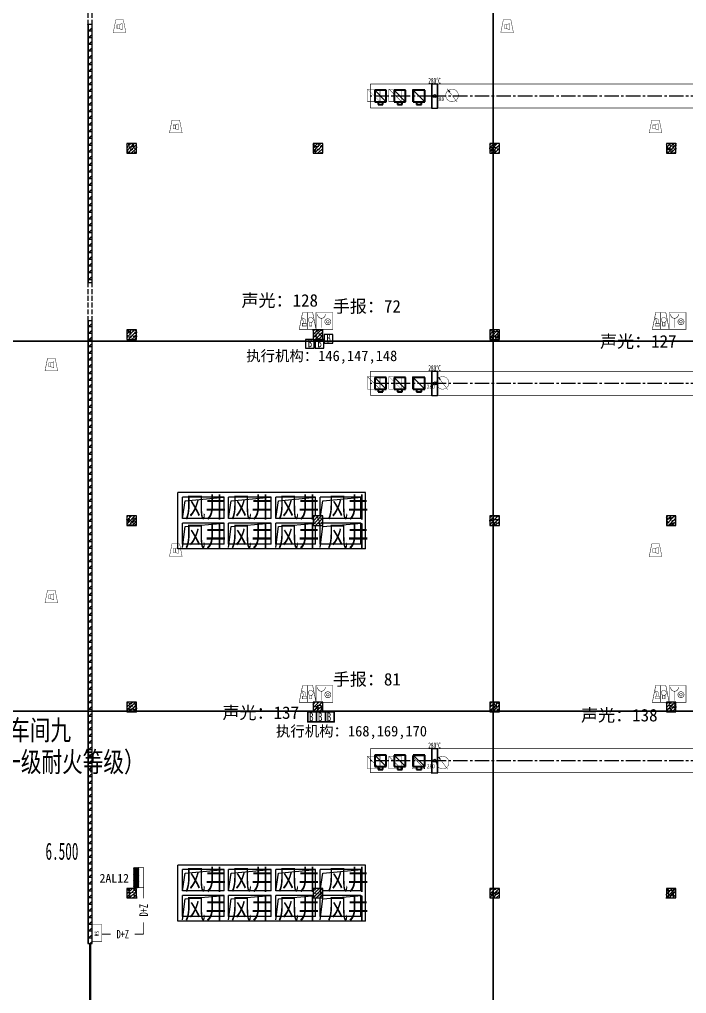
# Model space of a CAD drawing. Header units: millimetres. Extents: x -633009578 to 5705885, y -633235091 to 2571734.
# Drawn here: x 3605976 to 3640719, y 1928770 to 1979518 of the extents above; entities that cross this region are included whole.
import ezdxf
from ezdxf.enums import TextEntityAlignment as Align

# ---------------------------------------------------------------- set-up
doc = ezdxf.new("R2010")
doc.units = ezdxf.units.MM
doc.header["$LTSCALE"] = 1000
doc.header["$MEASUREMENT"] = 0
doc.linetypes.add('CENTER2', pattern=[1.125, 0.75, -0.125, 0.125, -0.125])
doc.linetypes.add('DASH', pattern=[0.35, 0.25, -0.1])
doc.layers.get('0').update_dxf_attribs({"color": 9})
for name, color, linetype in [('000000000000电气', 7, 'Continuous'), ('A-COLUM(柱)', 255, 'Continuous'), ('A-DOOR(门）', 4, 'Continuous'), ('A-HATH(填充)', 8, 'Continuous'), ('A-OTHER(其它)', 192, 'Continuous'), ('A-TEXT(房间)', 243, 'Continuous'), ('A-WALL(墙)', 255, 'Continuous'), ('A-WINDOW（窗）', 4, 'Continuous'), ('DUCT-排烟中心线', 5, 'CENTER2'), ('DUCT-排烟法兰', 4, 'Continuous'), ('DUCT-排烟管', 2, 'Continuous'), ('DUCT-排烟管端线', 4, 'Continuous'), ('DUCT-排烟阀门', 7, 'Continuous'), ('DUCT-排风风口', 7, 'Continuous'), ('HVAC-water Dim-SF', 241, 'Continuous'), ('PUB_TEXT', 7, 'Continuous'), ('电-强电平面-标注', 3, 'Continuous'), ('设备-消防', 3, 'Continuous'), ('设备-照明', 3, 'Continuous'), ('设备-箱柜', 3, 'Continuous')]:
    doc.layers.add(name, color=color, linetype=linetype)
doc.styles.add('_TCH', font='simhei.ttf', dxfattribs={"width": 0.75, "bigfont": 'hztxt.shx'})
doc.styles.add('_TCH_DIM', font='simhei.ttf', dxfattribs={"width": 0.8, "bigfont": 'hztxt.shx'})
doc.styles.add('_THVAC_DIM', font='simhei.ttf', dxfattribs={"width": 0.8, "height": 3.5, "bigfont": 'HZTXT'})
doc.styles.add('ELEC-DIM', font='simhei.ttf')
doc.styles.add('IDQSTYLE', font='simhei.ttf', dxfattribs={"width": 0.707, "bigfont": 'hztxt.shx'})
doc.styles.add('SF', font='simhei.ttf', dxfattribs={"width": 0.75, "bigfont": '@@@hztxt.shx'})
doc.styles.get("Standard").update_dxf_attribs({"font": 'simhei.ttf', "bigfont": 'hztxt.shx'})
doc.styles.add('宋体', font='simhei.ttf')
pattern_1 = [(0, (1102221.475196039, 677977.5160347573), (0, 350), []), (37.875, (1102621.475196039, 677977.5160347573), (-169.61527734408, 218.0766567528281), []), (90, (1102621.475196039, 677977.5160347573), (-450, 2.755455298081545e-14), [])]

# ---------------------------------------------------------------- blocks, each defined once
blk = doc.blocks.new('HC001303')
at = {"color": 0, "linetype": 'Continuous'}
blk.add_line((1.147673841419251, 1.538953517481514), (1.735401947549264, 2.599742189978989), dxfattribs=at)
at = {"color": 0, "linetype": 'Continuous', "const_width": 0.2}
blk.add_lwpolyline([(2.673745217742495e-14, -3.125, 0.1989123673796571), (2.209708691207992, -2.209708691207937, 0.1989123673796571), (3.125000000000028, -4.323120637516818e-16, 0.1989123673796568), (2.209708691207993, 2.209708691207993, 0.1989123673796569), (2.841876514387939e-14, 3.125, 0.1989123673796569), (-2.209708691207936, 2.209708691207994, 0.1989123673796568), (-3.124999999999972, 2.10353517373855e-15, 0.1989123673796572), (-2.209708691207937, -2.209708691207936, 0.1989123673796571)], format="xyb", close=True, dxfattribs=at)
blk.add_lwpolyline([(-2.500110713345594, -3.281016827298258), (2.47847216535268, 3.297393019579605)], dxfattribs=at)
at = {"color": 0, "style": 'IDQSTYLE', "width": 0.7}
for tag, p in [('280', (4.109408226946883, -2.854615367737885)), ('PSFHATT', (5.125000010000028, -3.281016827298258))]:
    blk.add_attdef(tag, p, '', height=2, dxfattribs=at)
blk = doc.blocks.new('HC001298')
at = {"color": 0, "linetype": 'Continuous', "const_width": 0.2}
blk.add_lwpolyline([(-3.125, 3.125), (3.125, 3.125), (3.125, -3.125), (-3.125, -3.125)], close=True, dxfattribs=at)
blk.add_lwpolyline([(-3.125, -3.125), (3.125, 3.125)], dxfattribs=at)
at = {"color": 0, "style": 'IDQSTYLE', "width": 0.7}
blk.add_attdef('PSFHATT', (5.125, -3.125), '', height=2.5, dxfattribs=at)
blk = doc.blocks.new('HC001213')
at = {"color": 0, "linetype": 'Continuous', "const_width": 0.2}
blk.add_lwpolyline([(-1.875, 3.125), (1.875, 3.125), (3.125, -3.125), (-3.125, -3.125)], close=True, dxfattribs=at)
for points in [[(-1.293653517016746, 0.7382802506738564), (-0.243653517016746, 0.7382802506738564), (-0.243653517016746, -1.136719749326144), (-1.293653517016746, -1.136719749326144), (-1.293653517016746, 0.7382802506738564)], [(-0.243653517016746, 0.7382802506738564), (1.231346482983254, 1.338280250673856), (1.231346482983254, -1.736719749326144), (-0.243653517016746, -1.136719749326144)]]:
    blk.add_lwpolyline(points, dxfattribs=at)
at = {"color": 0, "style": 'IDQSTYLE', "width": 0.7}
blk.add_attdef('PSFHATT', (5.125, -3.125), '', height=2.5, dxfattribs=at)
blk = doc.blocks.new('HC001212')
at = {"color": 0, "linetype": 'Continuous', "const_width": 0.2}
blk.add_lwpolyline([(-1.875, 3.125), (1.875, 3.125), (3.125, -3.125), (-3.125, -3.125)], close=True, dxfattribs=at)
at = {"color": 0, "linetype": 'Continuous'}
for points, const_width in [([(-1.459485991813081, -0.8805239327332393), (-1.95948599181308, 1.119476067266761), (-0.9594859918130805, 0.619476067266761), (-0.9594859918130805, -0.8805239327332393)], 0.16), ([(0, 3.125), (0, -3.125)], 0.2), ([(-1.959485991813081, -1.880523932733239), (-1.95948599181308, -0.8805239327332393), (-0.4594859918130805, -0.8805239327332393), (-0.4594859918130805, -1.880523932733239), (-1.959485991813081, -1.880523932733239)], 0.16), ([(0.7290485194275803, -0.380523932733239), (0.7290485194281489, -1.880523932733239), (1.569048519428149, -1.880523932733239), (1.569048519430491, -0.380523932733239)], 0.16)]:
    blk.add_lwpolyline(points, dxfattribs=dict(at, const_width=const_width))
at = {"color": 0, "linetype": 'Continuous', "const_width": 0.16}
blk.add_lwpolyline([(1.799048519428144, -0.2905239327332435, 0.1989123673796631), (2.068287334970649, 0.3594760672667566, 0.1989123673796631), (1.799048519428145, 1.009476067266757, 0.1989123673796404), (1.149048519428189, 1.278714882809276, 0.1989123673796654), (0.4990485194281443, 1.009476067266757, 0.198912367379653), (0.2298097038856248, 0.3594760672667572, 0.1989123673796529), (0.4990485194281444, -0.2905239327332433, 0.1989123673796571), (1.14904851942816, -0.5597627482757622, 0.1989123673796488)], format="xyb", close=True, dxfattribs=at)
at = {"color": 0, "style": 'IDQSTYLE', "width": 0.7}
blk.add_attdef('PSFHATT', (5.125, -3.125), '', height=2.5, dxfattribs=at)
blk = doc.blocks.new('HC001208')
at = {"color": 0, "linetype": 'Continuous', "const_width": 0.2}
blk.add_lwpolyline([(-3.125, 3.125), (3.125, 3.125), (3.125, -3.125), (-3.125, -3.125)], close=True, dxfattribs=at)
blk.add_lwpolyline([(-2.560875308812533, 2.421549273106315, 0.198912367379651), (-2.13910907372117, 1.40331550819771, 0.1989123673796632), (-1.120875308812534, 0.9815492731063138, 0.1989123673796561), (-0.1026415439039181, 1.403315508197666, 0.1989123673796525), (0.3191246911874668, 2.421549273106313)], format="xyb", dxfattribs=at)
at = {"color": 0, "linetype": 'Continuous', "const_width": 0.128}
blk.add_lwpolyline([(-1.120875308812544, 0.9815492731063138), (-1.120875308812535, -2.518826738720627)], dxfattribs=at)
at = {"color": 0, "linetype": 'Continuous', "const_width": 0.2}
for points in [[(2.383210274305692, -0.3093507400644881, 0.9999999999999997), (0.1432102743056918, -0.3093507400644877, 0.9999999999999999)], [(0.7832102743056915, -0.3093507400644884, 0.9999999999999994), (1.743210274305692, -0.3093507400644881, 0.9999999999999994)]]:
    blk.add_lwpolyline(points, format="xyb", close=True, dxfattribs=at)
at = {"color": 0, "style": 'IDQSTYLE', "width": 0.7}
blk.add_attdef('PSFHATT', (5.125, -3.125), '', height=2.5, dxfattribs=at)
blk = doc.blocks.new('*X27')
at = {"color": 0}
for p, q in [((99.8306862801869, 192.7445173280992), (101.9907448318158, 194.9045758797282)), ((99.8306862801869, 193.1687813968112), (101.5664807631039, 194.9045758797282)), ((99.8306862801869, 193.5930454655231), (101.142216694392, 194.9045758797282)), ((99.8306862801869, 194.017309534235), (100.71795262568, 194.9045758797282)), ((99.8306862801869, 194.441573602947), (100.2936885569681, 194.9045758797282)), ((99.8306862801869, 194.8658376716589), (99.86942448825616, 194.9045758797282)), ((99.91500890052772, 192.4045758797282), (102.4150089005277, 194.9045758797282)), ((100.3392729692396, 192.4045758797282), (102.8392729692397, 194.9045758797282)), ((100.7635370379516, 192.4045758797282), (103.2635370379516, 194.9045758797282)), ((101.1878011066635, 192.4045758797282), (103.6878011066635, 194.9045758797282)), ((101.6120651753754, 192.4045758797282), (104.1120651753754, 194.9045758797282)), ((102.0363292440874, 192.4045758797282), (104.5363292440874, 194.9045758797282)), ((102.4605933127993, 192.4045758797282), (104.9605933127993, 194.9045758797282)), ((102.8848573815112, 192.4045758797282), (105.3848573815112, 194.9045758797282)), ((103.3091214502232, 192.4045758797282), (105.8091214502232, 194.9045758797282)), ((103.7333855189351, 192.4045758797282), (106.2333855189351, 194.9045758797282)), ((104.157649587647, 192.4045758797282), (106.657649587647, 194.9045758797282)), ((104.5819136563589, 192.4045758797282), (107.0819136563589, 194.9045758797282)), ((105.0061777250709, 192.4045758797282), (107.5061777250709, 194.9045758797282)), ((105.4304417937828, 192.4045758797282), (107.9304417937828, 194.9045758797282)), ((105.8547058624947, 192.4045758797282), (108.3547058624947, 194.9045758797282)), ((106.2789699312067, 192.4045758797282), (108.7789699312067, 194.9045758797282)), ((106.7032339999186, 192.4045758797282), (109.2032339999186, 194.9045758797282)), ((107.1274980686305, 192.4045758797282), (109.6274980686305, 194.9045758797282)), ((107.5517621373425, 192.4045758797282), (109.8306862801869, 194.6835000225726)), ((107.9760262060544, 192.4045758797282), (109.8306862801869, 194.2592359538607)), ((108.4002902747663, 192.4045758797282), (109.8306862801869, 193.8349718851487)), ((108.8245543434782, 192.4045758797282), (109.8306862801869, 193.4107078164368)), ((109.2488184121902, 192.4045758797282), (109.8306862801869, 192.9864437477249)), ((109.6730824809021, 192.4045758797282), (109.8306862801869, 192.562179679013))]:
    blk.add_line(p, q, dxfattribs=at)
blk = doc.blocks.new('HC000427')
at = {"color": 0, "linetype": 'Continuous', "const_width": 0.3}
blk.add_lwpolyline([(5, 2.5), (-5, 2.5), (-5, -2.5), (5, -2.5)], close=True, dxfattribs=at)
blk.add_lwpolyline([(5, 0), (-5, 0)], dxfattribs=at)
at = {"color": 0, "linetype": 'Continuous'}
blk.add_blockref('*X27', (-104.8306862801869, -194.9045758797282), dxfattribs=at)
at = {"color": 0, "style": 'IDQSTYLE', "width": 0.7}
blk.add_attdef('PSFHATT', (7, -2.5), '', height=2.5, dxfattribs=at)
blk = doc.blocks.new('HC001178')
at = {"color": 0, "linetype": 'Continuous', "const_width": 0.2}
blk.add_lwpolyline([(-3.125, 1.875000000000028), (3.125, 1.875000000000028), (3.125, -1.874999999999972), (-3.125, -1.874999999999972)], close=True, dxfattribs=at)
at = {"color": 0, "style": 'IDQSTYLE', "width": 0.7}
for tag, p in [('RS', (-1.280014711239502, -0.7956533462629629)), ('PSFHATT', (5.125, -1.874999999999972))]:
    blk.add_attdef(tag, p, '', height=1.5, dxfattribs=at)
blk = doc.blocks.new('$DorLib2D$00000213')
at = {"color": 0, "linetype": 'DASH', "const_width": 0.02}
blk.add_lwpolyline([(0.5, 3.552713678800501e-15), (-0.5, 3.552713678800501e-15)], dxfattribs=at)
blk = doc.blocks.new('_FZH')
h = blk.add_hatch()
h.set_pattern_fill('钢筋混凝土', color=256, scale=0.1, style=0)
h.set_pattern_definition([(45, (0, 0), (-0.1767766952966369, 0.1767766952966369), []), (50, (0, 0), (0.7172601826007535, -0.06275213498259512), [0.07500000000000001, -0.8250000000000001]), (355, (0, 0), (-0.138751333613, 0.7521921337000119), [0.06, -0.66]), (100.4514, (0.05977168000000001, -0.00522934), (0.5785093817140216, 0.6894395420609536), [0.06374019, -0.701142112]), (46.1842, (0, 0.2), (1.067241048625645, -0.1655190143290181), [0.1125, -1.2375]), (96.6356, (0.088936745, 0.186206693), (0.9346627055487033, 0.9741178709004418), [0.095610288, -1.051713]), (351.1842, (0, 0.2), (0.9346619451336272, 0.9741186009253247), [0.09000000000000001, -0.9900000000000001]), (21, (0.1, 0.15), (0.5969070521184617, -0.4026188906653388), [0.07500000000000001, -0.8250000000000001]), (326, (0.1, 0.15), (0.2433153319215824, 0.7251500450468529), [0.06, -0.66]), (71.4514, (0.149742233, 0.116448394), (0.84022262858149, 0.3225304967099524), [0.06374019, -0.701142112]), (37.50000000000001, (0, 0), (0.01215985531729062, 0.3328938538313115), [0, -0.652, 0, -0.67, 0, -0.6625000000000001]), (7.499999999999999, (0, 0), (0.2630695374421486, 0.3944117118823603), [0, -0.382, 0, -0.637, 0, -0.2525]), (-32.5, (-0.223, 0), (0.533822436172409, -0.02255487173437976), [0, -0.25, 0, -0.78, 0, -1.035]), (-42.5, (-0.323, 0), (0.5831861693423862, 0.1001049823323177), [0, -0.325, 0, -0.518, 0, -0.735])])
h.paths.add_polyline_path([(-0.5, -0.5), (0.5, -0.5), (0.5, 0.5), (-0.5, 0.5)])
blk.add_lwpolyline([(-0.5, -0.5), (0.5, -0.5), (0.5, 0.5), (-0.5, 0.5)], close=True)
blk = doc.blocks.new('$风口$00000116')
blk.add_line((-100, 100), (100, -100))
at = {"lineweight": 40}
for p, q in [((100, 100), (-100, 100)), ((-100, 100), (-100, -100)), ((100, -100), (100, 100)), ((-100, -100), (100, -100)), ((-41.83000000000175, -100), (-41.83000000000175, -148.9999999999982)), ((-41.83000000000175, -148.9999999999982), (41.83000000000175, -148.9999999999982)), ((41.83000000000175, -148.9999999999982), (41.83000000000175, -100))]:
    blk.add_line(p, q, dxfattribs=at)
blk = doc.blocks.new('00000594Cent')
at = {"lineweight": -2}
blk.add_line((-218.75, 1.4210854715202e-14), (218.75, 1.4210854715202e-14), dxfattribs=at)
at = {"color": 0, "linetype": 'ByBlock', "lineweight": -2}
blk.add_circle((0, 1.4210854715202e-14), 125, dxfattribs=at)
blk = doc.blocks.new('00000594Body')
at = {"color": 0, "linetype": 'ByBlock', "lineweight": -2}
for p, q in [((-250, -500), (-249.9999999999964, 500)), ((250, 500), (-250, 500)), ((250, -500), (250.0000000000036, 500)), ((-250, -500), (250, -500))]:
    blk.add_line(p, q, dxfattribs=at)

msp = doc.modelspace()

# ---------------------------------------------------------------- hatches: boundary and pattern name
at = {"layer": 'A-HATH(填充)'}
h = msp.add_hatch(dxfattribs=at)
h.set_pattern_fill('空心砖', color=256, scale=100, style=0)
h.set_pattern_definition(pattern_1)
h.paths.add_polyline_path([(3609529.994031741, 1979249.596922107), (3609529.994031743, 1965814.596922615), (3609769.99403175, 1965814.596922615), (3609769.994031748, 1979249.596922107)])
h = msp.add_hatch(dxfattribs=at)
h.set_pattern_fill('空心砖', color=256, scale=100, style=0)
h.set_pattern_definition(pattern_1)
h.paths.add_polyline_path([(3609529.994031743, 1963814.596922616), (3609529.994031747, 1931379.596922107), (3609769.994031753, 1931379.596922107), (3609769.99403175, 1963814.596922615)])

# ---------------------------------------------------------------- linework, layer by layer
at = {"layer": '000000000000电气', "color": 2, "lineweight": 35}
for p, q in [((3630647.835811221, 1994942.780287496), (3630647.835811221, 1977707.814639165)), ((3630647.835811221, 1977707.814639165), (3630647.835811221, 1955974.944399765)), ((3598960.964854086, 1962764.457566041), (3652910.974463459, 1962764.457566041)), ((3630647.835811221, 1955974.944399765), (3630647.835811221, 1936334.510458881)), ((3587382.042289505, 1943487.510883049), (3643368.472402802, 1943487.510883049)), ((3630647.835811221, 1936334.510458881), (3630647.835811221, 1916651.454715164))]:
    msp.add_line(p, q, dxfattribs=at)
at = {"layer": '000000000000电气', "color": 1, "lineweight": 35}
for points in [[(3620988, 1943446.315222921), (3621448.338025794, 1943446.315222921), (3621448.338025794, 1942917.972716044), (3620988, 1942917.972716044)], [(3621448.338025794, 1943446.315222921), (3621908.676051589, 1943446.315222921), (3621908.676051589, 1942917.972716044), (3621448.338025794, 1942917.972716044)], [(3621908.676051589, 1943446.315222921), (3622369.014077383, 1943446.315222921), (3622369.014077383, 1942917.972716044), (3621908.676051589, 1942917.972716044)]]:
    msp.add_lwpolyline(points, close=True, dxfattribs=at)
at = {"layer": 'A-OTHER(其它)'}
for points in [[(3614469.994031431, 1953519.596922433), (3614609.22055127, 1954444.605392541), (3616629.994032115, 1954624.596922517)], [(3616869.994032115, 1953519.596922236), (3617009.220551954, 1954444.605392344), (3619029.994032799, 1954624.59692232)], [(3619319.994031771, 1953519.596922383), (3619459.22055161, 1954444.605392491), (3621399.994031718, 1954624.596922467)], [(3621639.994031726, 1953519.596922306), (3621779.220551565, 1954444.605392414), (3623799.994032411, 1954624.59692239)], [(3614469.994031431, 1952014.596922178), (3614609.22055127, 1953099.605392286), (3616629.994032115, 1953279.596922263)], [(3616869.994032115, 1952014.596921981), (3617009.220551954, 1953099.605392089), (3619029.994032799, 1953279.596922066)], [(3619319.994031771, 1952014.596922129), (3619459.22055161, 1953099.605392237), (3621399.994031718, 1953279.596922213)], [(3621639.994031726, 1952014.596922051), (3621779.220551565, 1953099.605392159), (3623799.994032411, 1953279.596922136)], [(3614469.994031431, 1934119.596922433), (3614609.22055127, 1935044.605392541), (3616629.994032115, 1935224.596922517)], [(3616869.994032115, 1934119.596922236), (3617009.220551954, 1935044.605392344), (3619029.994032799, 1935224.59692232)], [(3619319.994031771, 1934119.596922383), (3619459.22055161, 1935044.605392491), (3621399.994031718, 1935224.596922467)], [(3621639.994031726, 1934119.596922306), (3621779.220551565, 1935044.605392414), (3623799.994032411, 1935224.59692239)], [(3614469.994031431, 1932614.596922178), (3614609.22055127, 1933699.605392286), (3616629.994032115, 1933879.596922263)], [(3616869.994032115, 1932614.596921981), (3617009.220551954, 1933699.605392089), (3619029.994032799, 1933879.596922066)], [(3619319.994031771, 1932614.596922129), (3619459.22055161, 1933699.605392237), (3621399.994031718, 1933879.596922213)], [(3621639.994031726, 1932614.596922051), (3621779.220551565, 1933699.605392159), (3623799.994032411, 1933879.596922136)]]:
    msp.add_lwpolyline(points, dxfattribs=at)
at = {"layer": 'A-WALL(墙)'}
for p, q in [((3609529.994031741, 1979249.596922107), (3609529.994031743, 1965814.596922615)), ((3609769.994031748, 1979249.596922107), (3609529.994031741, 1979249.596922107)), ((3609769.99403175, 1965814.596922615), (3609769.994031748, 1979249.596922107)), ((3609529.994031743, 1965814.596922615), (3609769.99403175, 1965814.596922615)), ((3609529.994031743, 1963814.596922616), (3609529.994031747, 1931379.596922107)), ((3609769.99403175, 1963814.596922615), (3609529.994031743, 1963814.596922616)), ((3609769.994031753, 1931379.596922107), (3609769.99403175, 1963814.596922615)), ((3616749.994031909, 1954864.59692238), (3614229.994031427, 1954864.596922495)), ((3614229.994031578, 1953399.596922379), (3614229.994031427, 1954864.596922495)), ((3619199.994031908, 1954864.59692238), (3616749.994031909, 1954864.59692238)), ((3621519.994031749, 1954864.59692238), (3619199.994031908, 1954864.59692238)), ((3623989.994031784, 1954864.59692239), (3621519.994031749, 1954864.59692238)), ((3623989.994031749, 1953399.596922379), (3623989.994031784, 1954864.59692239)), ((3616629.994032152, 1954624.596922528), (3614469.994031428, 1954624.596922528)), ((3614469.994031427, 1953519.596922433), (3614469.994031428, 1954624.596922528)), ((3616629.994032152, 1953519.596922433), (3616629.994032152, 1954624.596922528)), ((3616869.994032152, 1953519.59692232), (3616869.994032152, 1954624.59692232)), ((3619079.994031788, 1954624.59692232), (3616869.994032152, 1954624.59692232)), ((3619079.994031788, 1953519.59692232), (3619079.994031788, 1954624.59692232)), ((3619319.994031787, 1953519.596922386), (3619319.994031787, 1954624.596922462)), ((3621399.994031734, 1954624.596922462), (3619319.994031787, 1954624.596922462)), ((3621399.994031419, 1953649.596922453), (3621399.994031734, 1954624.596922462)), ((3621639.994031469, 1953649.596922453), (3621639.994031742, 1954624.59692239)), ((3623749.994031784, 1954624.59692239), (3621639.994031742, 1954624.59692239)), ((3623749.994031784, 1953519.59692239), (3623749.994031784, 1954624.59692239)), ((3614229.994031746, 1951934.596922492), (3614229.994031578, 1953399.596922379)), ((3616629.994032152, 1953519.596922433), (3614469.994031427, 1953519.596922433)), ((3619079.994031788, 1953519.59692232), (3616869.994032152, 1953519.59692232)), ((3621269.994031976, 1953519.596922348), (3619319.994031787, 1953519.596922386)), ((3623749.994031784, 1953519.59692239), (3621769.994031977, 1953519.596922378)), ((3623989.994031987, 1951934.59692239), (3623989.994031749, 1953399.596922379)), ((3616629.994031861, 1953279.596922263), (3614469.994031762, 1953279.596922263)), ((3614469.994031762, 1952174.596922459), (3614469.994031762, 1953279.596922263)), ((3616629.994031861, 1952174.596922459), (3616629.994031861, 1953279.596922263)), ((3619079.994032024, 1953279.596922519), (3616869.994031877, 1953279.596922519)), ((3616869.994031877, 1952174.596922518), (3616869.994031877, 1953279.596922519)), ((3619079.994032024, 1952174.596922518), (3619079.994032024, 1953279.596922519)), ((3619319.99403204, 1952174.596922504), (3619319.99403204, 1953279.596922369)), ((3621269.994031977, 1953279.596922351), (3619319.99403204, 1953279.596922369)), ((3621399.994031856, 1952174.596922504), (3621399.994031904, 1953149.596922453)), ((3621639.994031863, 1952174.59692239), (3621639.994031853, 1953149.596922453)), ((3623749.994031971, 1953279.59692239), (3621769.994031977, 1953279.596922508)), ((3623749.994031971, 1952174.59692239), (3623749.994031971, 1953279.59692239)), ((3616749.994031909, 1951934.596922468), (3614229.994031746, 1951934.596922492)), ((3616629.994031861, 1952174.596922459), (3614469.994031762, 1952174.596922459)), ((3619199.994031908, 1951934.596922468), (3616749.994031909, 1951934.596922468)), ((3619079.994032024, 1952174.596922518), (3616869.994031877, 1952174.596922518)), ((3621519.994031749, 1951934.596922468), (3619199.994031908, 1951934.596922468)), ((3621399.994031856, 1952174.596922504), (3619319.99403204, 1952174.596922504)), ((3623989.994031987, 1951934.59692239), (3621519.994031749, 1951934.596922468)), ((3623749.994031971, 1952174.59692239), (3621639.994031863, 1952174.59692239)), ((3616749.994031909, 1935464.59692238), (3614229.994031791, 1935464.596922319)), ((3614229.994031578, 1933999.596922379), (3614229.994031791, 1935464.596922319)), ((3616629.99403179, 1935224.596922352), (3614469.994031791, 1935224.596922352)), ((3614469.994031791, 1934119.596922464), (3614469.994031791, 1935224.596922352)), ((3616629.99403179, 1934119.596922464), (3616629.99403179, 1935224.596922352)), ((3619199.994031908, 1935464.59692238), (3616749.994031909, 1935464.59692238)), ((3616869.994031789, 1934119.596922312), (3616869.994031789, 1935224.596922313)), ((3619079.994031788, 1935224.596922313), (3616869.994031789, 1935224.596922313)), ((3619079.994031788, 1934119.596922312), (3619079.994031788, 1935224.596922313)), ((3621519.994031749, 1935464.59692238), (3619199.994031908, 1935464.59692238)), ((3619319.994031787, 1934119.596922313), (3619319.994031787, 1935224.596922389)), ((3621399.994031734, 1935224.596922389), (3619319.994031787, 1935224.596922389)), ((3621399.994031677, 1934249.596922453), (3621399.994031734, 1935224.596922389)), ((3623989.994031784, 1935464.59692239), (3621519.994031749, 1935464.59692238)), ((3621639.994031576, 1934249.596922453), (3621639.994031742, 1935224.59692239)), ((3623749.994031784, 1935224.59692239), (3621639.994031742, 1935224.59692239)), ((3623749.994031784, 1934119.59692239), (3623749.994031784, 1935224.59692239)), ((3623989.994031749, 1933999.596922379), (3623989.994031784, 1935464.59692239)), ((3614229.994031385, 1932534.596922519), (3614229.994031578, 1933999.596922379)), ((3616629.99403179, 1934119.596922464), (3614469.994031791, 1934119.596922464)), ((3619079.994031788, 1934119.596922312), (3616869.994031789, 1934119.596922312)), ((3621269.994031976, 1934119.596922223), (3619319.994031787, 1934119.596922313)), ((3623749.994031784, 1934119.59692239), (3621769.994031977, 1934119.596922471)), ((3623989.994031624, 1932534.59692239), (3623989.994031749, 1933999.596922379)), ((3616629.994031861, 1933879.596922497), (3614469.9940314, 1933879.596922497)), ((3614469.9940314, 1932774.596922486), (3614469.9940314, 1933879.596922497)), ((3616629.994031861, 1932774.596922486), (3616629.994031861, 1933879.596922497)), ((3619079.994032024, 1933879.596922312), (3616869.994031877, 1933879.596922312)), ((3616869.994031877, 1932774.596922312), (3616869.994031877, 1933879.596922312)), ((3619079.994032024, 1932774.596922312), (3619079.994032024, 1933879.596922312)), ((3619319.99403204, 1932774.596922641), (3619319.99403204, 1933879.596922297)), ((3621269.994031976, 1933879.596922227), (3619319.99403204, 1933879.596922297)), ((3621399.994031525, 1932774.596922641), (3621399.994031337, 1933749.596922453)), ((3621639.994031532, 1932774.59692239), (3621639.994031322, 1933749.596922453)), ((3623749.994031608, 1933879.59692239), (3621769.994031977, 1933879.596922497)), ((3623749.994031608, 1932774.59692239), (3623749.994031608, 1933879.59692239)), ((3616749.994031909, 1932534.596922468), (3614229.994031385, 1932534.596922519)), ((3616629.994031861, 1932774.596922486), (3614469.9940314, 1932774.596922486)), ((3619199.994031908, 1932534.596922468), (3616749.994031909, 1932534.596922468)), ((3619079.994032024, 1932774.596922312), (3616869.994031877, 1932774.596922312)), ((3621519.994031749, 1932534.596922468), (3619199.994031908, 1932534.596922468)), ((3621399.994031525, 1932774.596922641), (3619319.99403204, 1932774.596922641)), ((3623989.994031624, 1932534.59692239), (3621519.994031749, 1932534.596922468)), ((3623749.994031608, 1932774.59692239), (3621639.994031532, 1932774.59692239)), ((3609529.994031747, 1931379.596922107), (3609769.994031753, 1931379.596922107))]:
    msp.add_line(p, q, dxfattribs=at)
at = {"layer": 'A-WINDOW（窗）', "linetype": 'DASH'}
for p, q in [((3609529.994031747, 1981249.59692243), (3609529.994031747, 1979249.59692243)), ((3609769.994031747, 1979249.59692243), (3609769.994031747, 1981249.59692243)), ((3609529.994031749, 1965814.596922616), (3609529.994031749, 1963814.596922616)), ((3609769.994031749, 1963814.596922616), (3609769.994031749, 1965814.596922616))]:
    msp.add_line(p, q, dxfattribs=at)
at = {"layer": 'DUCT-排烟中心线', "color": 8}
for p, q in [((3627452.802335879, 1975528.078848455), (3624243.156965149, 1975528.078848455)), ((3645066.579324943, 1975528.078848455), (3627753.20233588, 1975528.078848455)), ((3627452.802335879, 1960557.650743282), (3624243.156965149, 1960557.650743282)), ((3645066.579324943, 1960557.650743282), (3627753.20233588, 1960557.650743282)), ((3627452.802335879, 1940896.309572703), (3624243.156965149, 1940896.309572703)), ((3645066.579324943, 1940896.309572703), (3627753.20233588, 1940896.309572703))]:
    msp.add_line(p, q, dxfattribs=at)
at = {"layer": 'DUCT-排烟法兰', "color": 8}
for p, q in [((3627452.90233588, 1974873.078848455), (3627452.90233588, 1976183.078848455)), ((3627753.10233588, 1974873.078848455), (3627753.10233588, 1976183.078848455)), ((3627452.90233588, 1959902.650743282), (3627452.90233588, 1961212.650743282)), ((3627753.10233588, 1959902.650743282), (3627753.10233588, 1961212.650743282)), ((3627452.90233588, 1940241.309572703), (3627452.90233588, 1941551.309572703)), ((3627753.10233588, 1940241.309572703), (3627753.10233588, 1941551.309572703))]:
    msp.add_line(p, q, dxfattribs=at)
at = {"layer": 'DUCT-排烟管', "color": 8, "const_width": 35}
for points in [[(3627452.802335879, 1976153.078848455), (3624243.156965149, 1976153.078848455)], [(3624243.156965149, 1976153.078848455), (3624243.156965149, 1974903.078848455)], [(3627453.002335879, 1976153.078848455), (3627753.002335879, 1976153.078848455)], [(3645066.579324943, 1976153.078848455), (3627753.20233588, 1976153.078848455)], [(3624243.156965149, 1974903.078848455), (3627452.802335879, 1974903.078848455)], [(3627753.002335879, 1974903.078848455), (3627453.002335879, 1974903.078848455)], [(3627753.20233588, 1974903.078848455), (3645066.579324943, 1974903.078848455)], [(3627452.802335879, 1961182.650743282), (3624243.156965149, 1961182.650743282)], [(3624243.156965149, 1961182.650743282), (3624243.156965149, 1959932.650743282)], [(3627453.002335879, 1961182.650743282), (3627753.002335879, 1961182.650743282)], [(3645066.579324943, 1961182.650743282), (3627753.20233588, 1961182.650743282)], [(3624243.156965149, 1959932.650743282), (3627452.802335879, 1959932.650743282)], [(3627753.002335879, 1959932.650743282), (3627453.002335879, 1959932.650743282)], [(3627753.20233588, 1959932.650743282), (3645066.579324943, 1959932.650743282)], [(3627452.802335879, 1941521.309572703), (3624243.156965149, 1941521.309572703)], [(3624243.156965149, 1941521.309572703), (3624243.156965149, 1940271.309572703)], [(3627453.002335879, 1941521.309572703), (3627753.002335879, 1941521.309572703)], [(3645066.579324943, 1941521.309572703), (3627753.20233588, 1941521.309572703)], [(3624243.156965149, 1940271.309572703), (3627452.802335879, 1940271.309572703)], [(3627753.002335879, 1940271.309572703), (3627453.002335879, 1940271.309572703)], [(3627753.20233588, 1940271.309572703), (3645066.579324943, 1940271.309572703)]]:
    msp.add_lwpolyline(points, dxfattribs=at)
at = {"layer": 'DUCT-排烟管端线', "color": 8}
for p, q in [((3627452.802335879, 1974903.078848455), (3627452.802335879, 1976153.078848455)), ((3627453.002335879, 1976153.078848455), (3627453.002335879, 1974903.078848455)), ((3627753.002335879, 1976153.078848455), (3627753.002335879, 1974903.078848455)), ((3627753.20233588, 1976153.078848455), (3627753.20233588, 1974903.078848455)), ((3627452.802335879, 1959932.650743282), (3627452.802335879, 1961182.650743282)), ((3627453.002335879, 1961182.650743282), (3627453.002335879, 1959932.650743282)), ((3627753.002335879, 1961182.650743282), (3627753.002335879, 1959932.650743282)), ((3627753.20233588, 1961182.650743282), (3627753.20233588, 1959932.650743282)), ((3627452.802335879, 1940271.309572703), (3627452.802335879, 1941521.309572703)), ((3627453.002335879, 1941521.309572703), (3627453.002335879, 1940271.309572703)), ((3627753.002335879, 1941521.309572703), (3627753.002335879, 1940271.309572703)), ((3627753.20233588, 1941521.309572703), (3627753.20233588, 1940271.309572703))]:
    msp.add_line(p, q, dxfattribs=at)
at = {"layer": 'HVAC-water Dim-SF', "color": 8, "linetype": 'Continuous'}
for points in [[(3622294.22132645, 1963099.596922419), (3621844.22132645, 1963099.596922419), (3621844.22132645, 1962649.596922419), (3622294.22132645, 1962649.596922419)], [(3621325.645922975, 1962849.596922419), (3620875.645922975, 1962849.596922419), (3620875.645922975, 1962399.596922419), (3621325.645922975, 1962399.596922419)], [(3621825.645922975, 1962849.596922419), (3621375.645922975, 1962849.596922419), (3621375.645922975, 1962399.596922419), (3621825.645922975, 1962399.596922419)]]:
    msp.add_lwpolyline(points, close=True, dxfattribs=at)
at = {"layer": '设备-照明', "color": 6, "const_width": 45}
for points in [[(3612442.849055497, 1933728.993874744), (3612442.849055497, 1934280.499999688)], [(3612442.849055497, 1931862.633041521), (3612442.849055497, 1932481.396109381)], [(3610267.868036785, 1931862.633041521), (3610726.280333851, 1931862.633041521)], [(3611973.878099214, 1931862.633041521), (3612442.849055497, 1931862.633041521)]]:
    msp.add_lwpolyline(points, dxfattribs=at)

# ---------------------------------------------------------------- block references
at = {"layer": 'A-COLUM(柱)', "xscale": 500, "yscale": 500, "zscale": 500}
for p in [(3611819.994031749, 1972799.596922424), (3621519.994031749, 1972799.596922424), (3630719.994031749, 1972799.596922424), (3639919.994031749, 1972799.596922424), (3611819.994031749, 1963099.596922424), (3621519.994031749, 1963099.596922424), (3630719.994031749, 1963099.596922424), (3611819.994031749, 1953399.596922424), (3621519.994031749, 1953399.596922424), (3630719.994031749, 1953399.596922424), (3639919.994031749, 1953399.596922424), (3611819.994031749, 1943699.596922424), (3621519.994031749, 1943699.596922424), (3630719.994031749, 1943699.596922424), (3639919.994031749, 1943699.596922424), (3611819.994031749, 1933999.596922424), (3621519.994031749, 1933999.596922424), (3630719.994031749, 1933999.596922424), (3639919.994031749, 1933999.596922424)]:
    msp.add_blockref('_FZH', p, dxfattribs=at)
at = {"layer": 'A-DOOR(门）', "extrusion": (0, 0, -1), "xscale": 6000, "yscale": 6000, "zscale": 6000, "rotation": 89.99999999999461}
msp.add_blockref('$DorLib2D$00000213', (-3609649.994031752, 1928379.596922232), dxfattribs=at)
at = {"layer": 'DUCT-排烟阀门', "color": 8, "xscale": 0.6}
for name, p, yscale in [('00000594Body', (3627603.002335879, 1975528.078848455, 3000), 1.25), ('00000594Cent', (3627603.002335879, 1975528.078848455, 3000), 0.6), ('00000594Body', (3627603.002335879, 1960557.650743282, 3000), 1.25), ('00000594Cent', (3627603.002335879, 1960557.650743282, 3000), 0.6), ('00000594Body', (3627603.002335879, 1940896.309572703, 3000), 1.25), ('00000594Cent', (3627603.002335879, 1940896.309572703, 3000), 0.6)]:
    msp.add_blockref(name, p, dxfattribs=dict(at, yscale=yscale))
at = {"layer": 'DUCT-排风风口', "color": 8, "xscale": 3, "yscale": 3}
for p in [(3624783.327543375, 1975528.078848455, 2600), (3625783.327543375, 1975528.078848455, 2600), (3626783.327543375, 1975528.078848455, 2600), (3624783.327543375, 1960557.650743282, 2600), (3625783.327543375, 1960557.650743282, 2600), (3626783.327543375, 1960557.650743282, 2600), (3624783.327543375, 1940896.309572703, 2600), (3625783.327543375, 1940896.309572703, 2600), (3626783.327543375, 1940896.309572703, 2600)]:
    msp.add_blockref('$风口$00000116', p, dxfattribs=at)
at = {"layer": '设备-消防'}
for name, p, xscale, yscale, zscale in [('HC001213', (3611189.774678965, 1979165.5), 105, 105, 105), ('HC001213', (3631374.433221215, 1979165.5), 105, 105, 105), ('HC001298', (3624424.5, 1975564.220811069, 3000), -105, 105, 105), ('HC001298', (3625543, 1975564.220811069, 3000), -105, 105, 105), ('HC001298', (3626752, 1975564.220811069, 3000), -105, 105, 105), ('HC001213', (3614118.63162641, 1973943.030681708), 105, 105, 105), ('HC001213', (3639106.133478383, 1973943.030681708), 105, 105, 105), ('HC001212', (3620985.015711609, 1963812), 140, 140, 140), ('HC001208', (3621860.015711609, 1963812), 140, 140, 140), ('HC001212', (3639377.015711609, 1963812), 140, 140, 140), ('HC001208', (3640252.015711609, 1963812), 140, 140, 140), ('HC001213', (3607636, 1961545.125), 105, 105, 105), ('HC001298', (3624424.5, 1960585.720811069, 3000), -105, 105, 105), ('HC001298', (3625543, 1960585.720811069, 3000), -105, 105, 105), ('HC001298', (3626752, 1960585.720811069, 3000), -105, 105, 105), ('HC001213', (3614118.63162641, 1951873.030681708), 105, 105, 105), ('HC001213', (3639106.133478383, 1951873.030681708), 105, 105, 105), ('HC001213', (3607636, 1949459.125), 105, 105, 105), ('HC001212', (3620985.015711609, 1944380.5), 140, 140, 140), ('HC001208', (3621860.015711609, 1944380.5), 140, 140, 140), ('HC001212', (3639377.015711609, 1944380.5), 140, 140, 140), ('HC001208', (3640252.015711609, 1944380.5), 140, 140, 140), ('HC001298', (3624424.5, 1940803.070067782, 3000), -105, 105, 105), ('HC001298', (3625543, 1940803.070067782, 3000), -105, 105, 105), ('HC001298', (3626752, 1940803.070067782, 3000), -105, 105, 105)]:
    msp.add_blockref(name, p, dxfattribs=dict(at, xscale=xscale, yscale=yscale, zscale=zscale))
ref = msp.add_blockref('HC001303', (3628506.426378216, 1975564.220811069, 3000), dxfattribs=dict(at, xscale=-105, yscale=105, zscale=105))
ref.add_attrib('280', '280', (3627687.713412067, 1975264.486197456, 3000), dxfattribs={"layer": '0', "color": 0, "height": 210, "width": 0.8})
ref = msp.add_blockref('HC001303', (3628014.709859967, 1960585.720811069, 3000), dxfattribs=dict(at, xscale=-105, yscale=105, zscale=105))
ref.add_attrib('280', '280', (3627195.996893818, 1960285.986197456, 3000), dxfattribs={"layer": '0', "color": 0, "height": 210, "width": 0.8})
ref = msp.add_blockref('HC001303', (3628014.709859967, 1940803.070067782, 3000), dxfattribs=dict(at, xscale=-105, yscale=105, zscale=105))
ref.add_attrib('280', '280', (3627195.996893818, 1940503.335454169, 3000), dxfattribs={"layer": '0', "color": 0, "height": 210, "width": 0.8})
at = {"layer": '设备-照明', "color": 6}
ref = msp.add_blockref('HC001178', (3610005.368036785, 1931928.733613191), dxfattribs=dict(at, xscale=-140, yscale=140, zscale=140, rotation=270))
ref.add_attrib('RS', 'RS', (3610103.976568307, 1931749.531553617), dxfattribs={"layer": '0', "color": 0, "height": 210, "rotation": 90.00000000000001, "width": 0.8})
at = {"layer": '设备-箱柜', "xscale": 105, "yscale": 105, "zscale": 105, "rotation": 270}
msp.add_blockref('HC000427', (3612184.5, 1934805.499999688), dxfattribs=at)

# ---------------------------------------------------------------- texts
at = {"layer": '000000000000电气', "color": 5, "lineweight": 35, "style": '宋体'}
for s, p in [('声光：128', (3617539.945640247, 1964557.486979827)), ('声光：127', (3636214.714234808, 1962423.227711877)), ('声光：137', (3616551.226441234, 1943079.824361897)), ('声光：138', (3635225.995035795, 1942946.43315765))]:
    msp.add_text(s, height=650, dxfattribs=at).set_placement(p)
at = {"layer": '000000000000电气', "color": 2, "lineweight": 35, "style": '宋体'}
for s, p in [('手报：72', (3622297.515711609, 1964249.5)), ('手报：81', (3622297.515711609, 1944818))]:
    msp.add_text(s, height=650, dxfattribs=at).set_placement(p)
at = {"layer": '000000000000电气', "color": 20, "lineweight": 35, "true_color": 0xff5500, "style": '宋体'}
for s, p in [('执行机构：146,147,148', (3617784.902707647, 1961719.835470608)), ('执行机构：168,169,170', (3619334.741551508, 1942165.183850392))]:
    msp.add_text(s, height=550, dxfattribs=at).set_placement(p)
at = {"layer": 'A-TEXT(房间)', "style": '_TCH', "width": 0.75}
for s, p in [('风井', (3614588.381331705, 1953573.512961703)), ('风井', (3616988.381332389, 1953573.512961556)), ('风井', (3619438.381332045, 1953573.512961703)), ('风井', (3622005.913327744, 1953573.512961626)), ('风井', (3614588.381331638, 1952068.512961703)), ('风井', (3616988.381332322, 1952068.512961555)), ('风井', (3619438.381331978, 1952068.512961703)), ('风井', (3622005.913327677, 1952068.512961625)), ('生产车间九', (3603292.881269915, 1941965.516098537)), ('（丙类一级耐火等级）', (3601750.426388051, 1940313.780876781)), ('风井', (3614588.381331705, 1934173.512961703)), ('风井', (3616988.381332389, 1934173.512961556)), ('风井', (3619438.381332045, 1934173.512961703)), ('风井', (3622005.913327744, 1934173.512961626)), ('风井', (3614588.381331638, 1932668.512961703)), ('风井', (3616988.381332322, 1932668.512961555)), ('风井', (3619438.381331978, 1932668.512961703)), ('风井', (3622005.913327677, 1932668.512961625))]:
    msp.add_text(s, height=1050, dxfattribs=at).set_placement(p)
at = {"layer": 'DUCT-排烟阀门', "color": 8, "style": '_THVAC_DIM', "width": 0.5647058823529412}
for p in [(3627271.002335879, 1976178.078848455, 3000), (3627271.002335879, 1961207.650743282, 3000), (3627271.002335879, 1941546.309572703, 3000)]:
    msp.add_text('280%%dC', height=297.5, dxfattribs=at).set_placement(p)
at = {"layer": 'HVAC-water Dim-SF', "color": 8, "linetype": 'Continuous', "style": 'SF', "width": 0.75}
for p in [(3621961.129039014, 1962690.471135186, 5600), (3620992.553635539, 1962440.471135186, 5600), (3621492.553635539, 1962440.471135186, 5600)]:
    msp.add_text('B', height=450, dxfattribs=at).set_placement(p)
at = {"layer": 'HVAC-water Dim-SF', "linetype": 'Continuous', "style": 'SF', "width": 0.75}
for p in [(3621062.88566382, 1942956.46937634, 5600), (3621523.223689614, 1942956.46937634, 5600), (3621983.561715409, 1942956.46937634, 5600)]:
    msp.add_text('B', height=450, dxfattribs=at).set_placement(p)
at = {"layer": 'PUB_TEXT', "style": '_TCH_DIM', "width": 0.5647058823529412}
msp.add_text('6.500', height=892.5, dxfattribs=at).set_placement((3607330.800371231, 1935737.61369888))
at = {"layer": '电-强电平面-标注', "style": 'ELEC-DIM'}
msp.add_text('2AL12', height=450, dxfattribs=at).set_placement((3610147, 1934552.59692217))
at = {"layer": '设备-照明', "color": 6, "style": 'ELEC-DIM', "width": 0.7}
msp.add_text('D+Z', height=450, rotation=90, dxfattribs=at).set_placement((3612442.849055497, 1933110.474321672), align=Align.MIDDLE_CENTER)
msp.add_text('D+Z', height=450, dxfattribs=at).set_placement((3611355.358546141, 1931862.633041521), align=Align.MIDDLE_CENTER)

doc.saveas('drawing.dxf')
